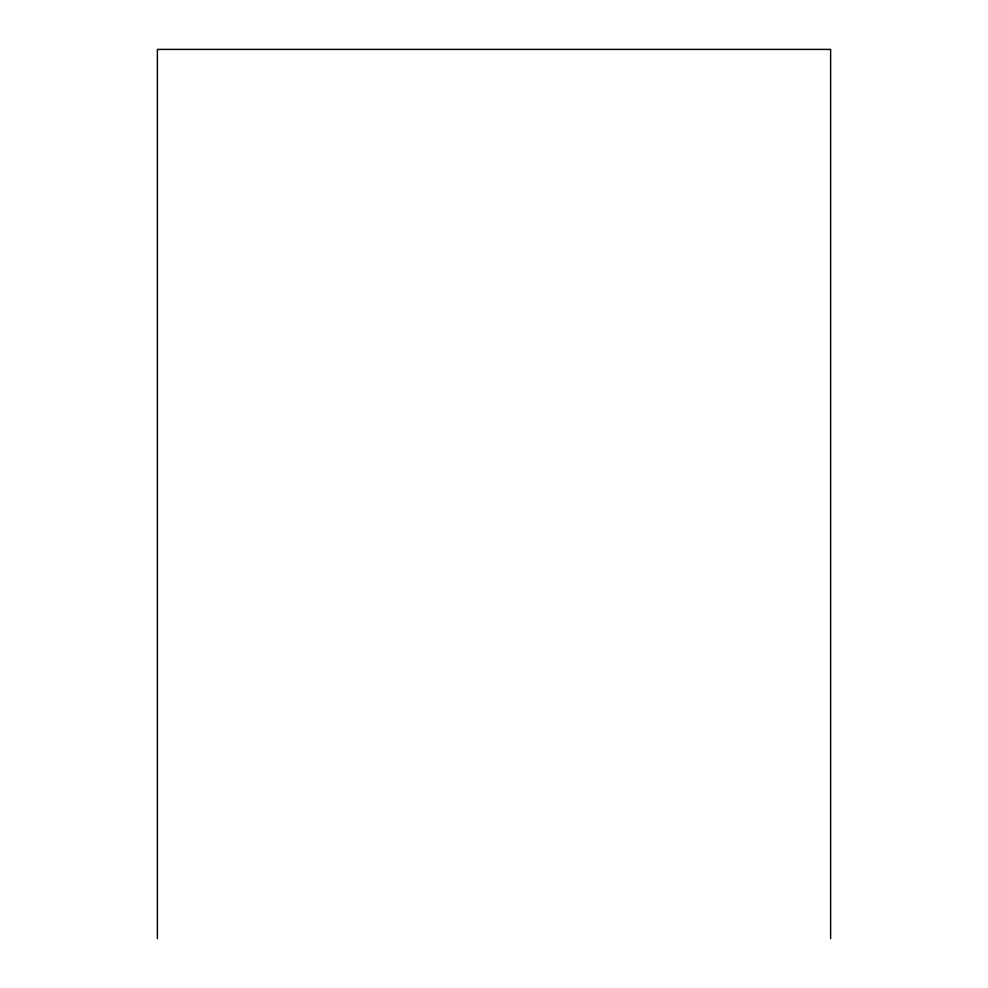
<?xml version="1.0" encoding="UTF-8"?>
<svg xmlns="http://www.w3.org/2000/svg" width="988" height="988" viewBox="0 0 988 988"><rect width="100%" height="100%" fill="white"/><g stroke="black" fill="none" stroke-linecap="round" stroke-linejoin="round"><path stroke-width="1.48" d="M830.624 938.6L830.624 49.4L157.376 49.4L157.376 938.6"/></g></svg>
